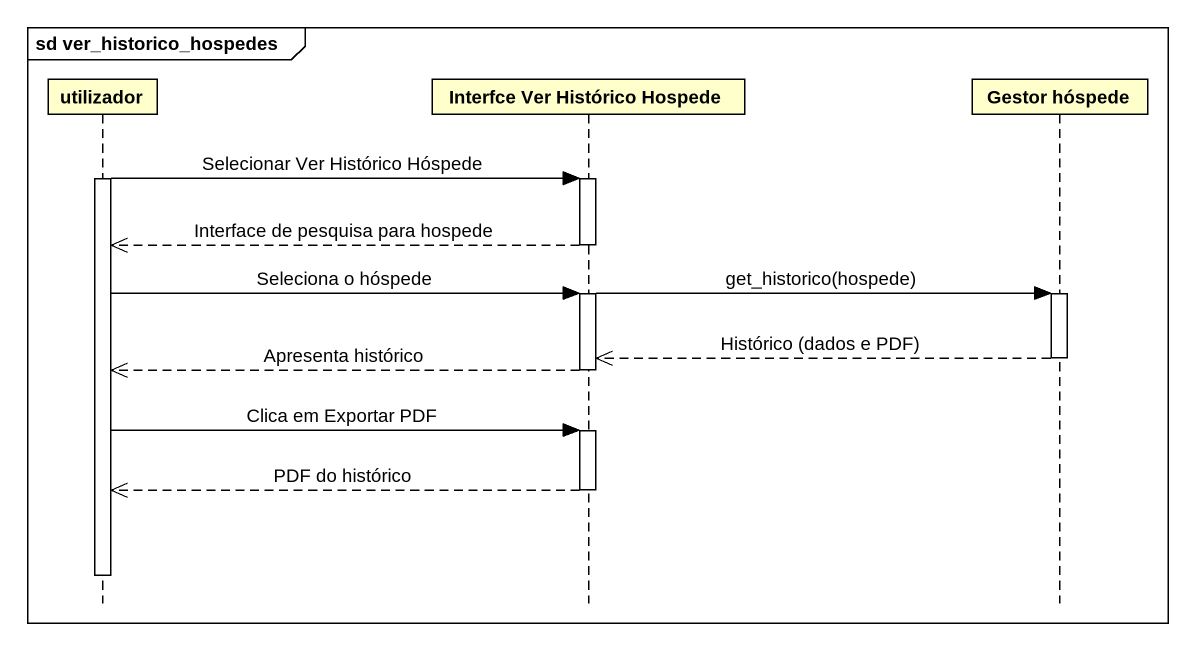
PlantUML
@startuml
mainframe sd ver_historico_hospedes
hide footbox
participant utilizador
participant "Interfce Ver Histórico Hospede" as Interfce_Ver_Histórico
participant "Gestor hóspede" as Gestor_hóspede

activate utilizador
utilizador -> Interfce_Ver_Histórico : Selecionar Ver Histórico Hóspede
activate Interfce_Ver_Histórico
Interfce_Ver_Histórico -->> utilizador : Interface de pesquisa para hospede
deactivate Interfce_Ver_Histórico
utilizador -> Interfce_Ver_Histórico : Seleciona o hóspede
Interfce_Ver_Histórico -> Gestor_hóspede : get_historico(hospede)
activate Interfce_Ver_Histórico
activate Gestor_hóspede
Gestor_hóspede -->> Interfce_Ver_Histórico : Histórico (dados e PDF)
deactivate Gestor_hóspede
Interfce_Ver_Histórico -->> utilizador : Apresenta histórico
deactivate Interfce_Ver_Histórico
utilizador -> Interfce_Ver_Histórico : Clica em Exportar PDF
activate Interfce_Ver_Histórico
Interfce_Ver_Histórico -->> utilizador : PDF do histórico
deactivate Interfce_Ver_Histórico
deactivate utilizador
@enduml
